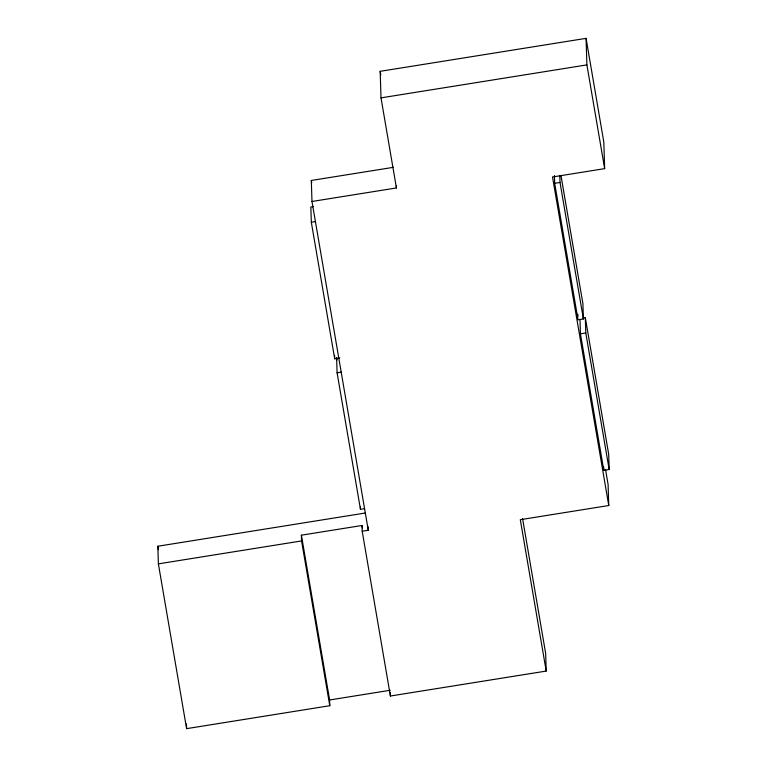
<?xml version="1.0" encoding="UTF-8"?>
<svg xmlns="http://www.w3.org/2000/svg" width="767" height="767" viewBox="0 0 767 767"><rect width="100%" height="100%" fill="white"/><g stroke="black" fill="none" stroke-linecap="round" stroke-linejoin="round"><path stroke-width="1.15" d="M362.197 531.224L368.265 530.256L311.977 201.481L396.434 187.953L381.007 97.869L380.173 71.321L586.065 38.35L603.821 142.087L604.655 168.635L552.518 176.985L608.758 505.53L520.304 519.69L546.209 671.067L390.403 696.014L362.197 531.224L362.014 525.481L301.393 535.193L301.575 540.936L329.781 705.717L186.602 728.65L158.385 563.86L157.839 546.238L365.351 513.008M381.007 97.869L586.899 64.898L586.065 38.35M311.977 201.481L311.316 180.466L393.423 167.321M313.204 206.63L310.846 207.004L311.325 222.267L334.7 358.803L339.839 357.978M311.325 222.267L315.438 221.615M560.955 175.413L582.92 303.713L583.399 318.976L578.04 319.839L554.666 183.303L560.025 182.45L559.805 175.403M582.958 318.075L585.317 317.691L608.682 454.227L609.161 469.49L603.802 470.353L580.437 333.818L580.015 320.462M364.574 508.655L360.461 509.317L337.096 372.791L341.21 372.129M580.437 333.818L585.796 332.964L585.317 317.691M158.385 563.86L301.575 540.936M329.781 705.717L329.609 699.983L390.23 690.271M586.899 64.898L604.655 168.635M560.025 182.45L583.399 318.976M585.796 332.964L609.161 469.49M605.547 469.605L608.097 484.514L608.758 505.53M522.557 518.502L545.663 653.446L546.209 671.067M380.173 71.321L380.787 74.859M311.316 180.466L311.709 182.767M337.02 359.876L336.617 357.518L337.096 372.791M362.014 525.481L362.417 527.84M301.393 535.193L329.609 699.983M157.839 546.238L158.443 549.776M603.696 467.007L603.802 470.353M577.867 314.269L577.934 316.493M554.416 175.509L554.666 183.303M396.357 185.624L396.434 187.953M390.298 692.572L390.403 696.014M368.15 526.728L368.265 530.256M360.394 506.968L360.461 509.317M334.585 355.284L334.7 358.803M186.448 723.952L186.602 728.65"/></g></svg>
